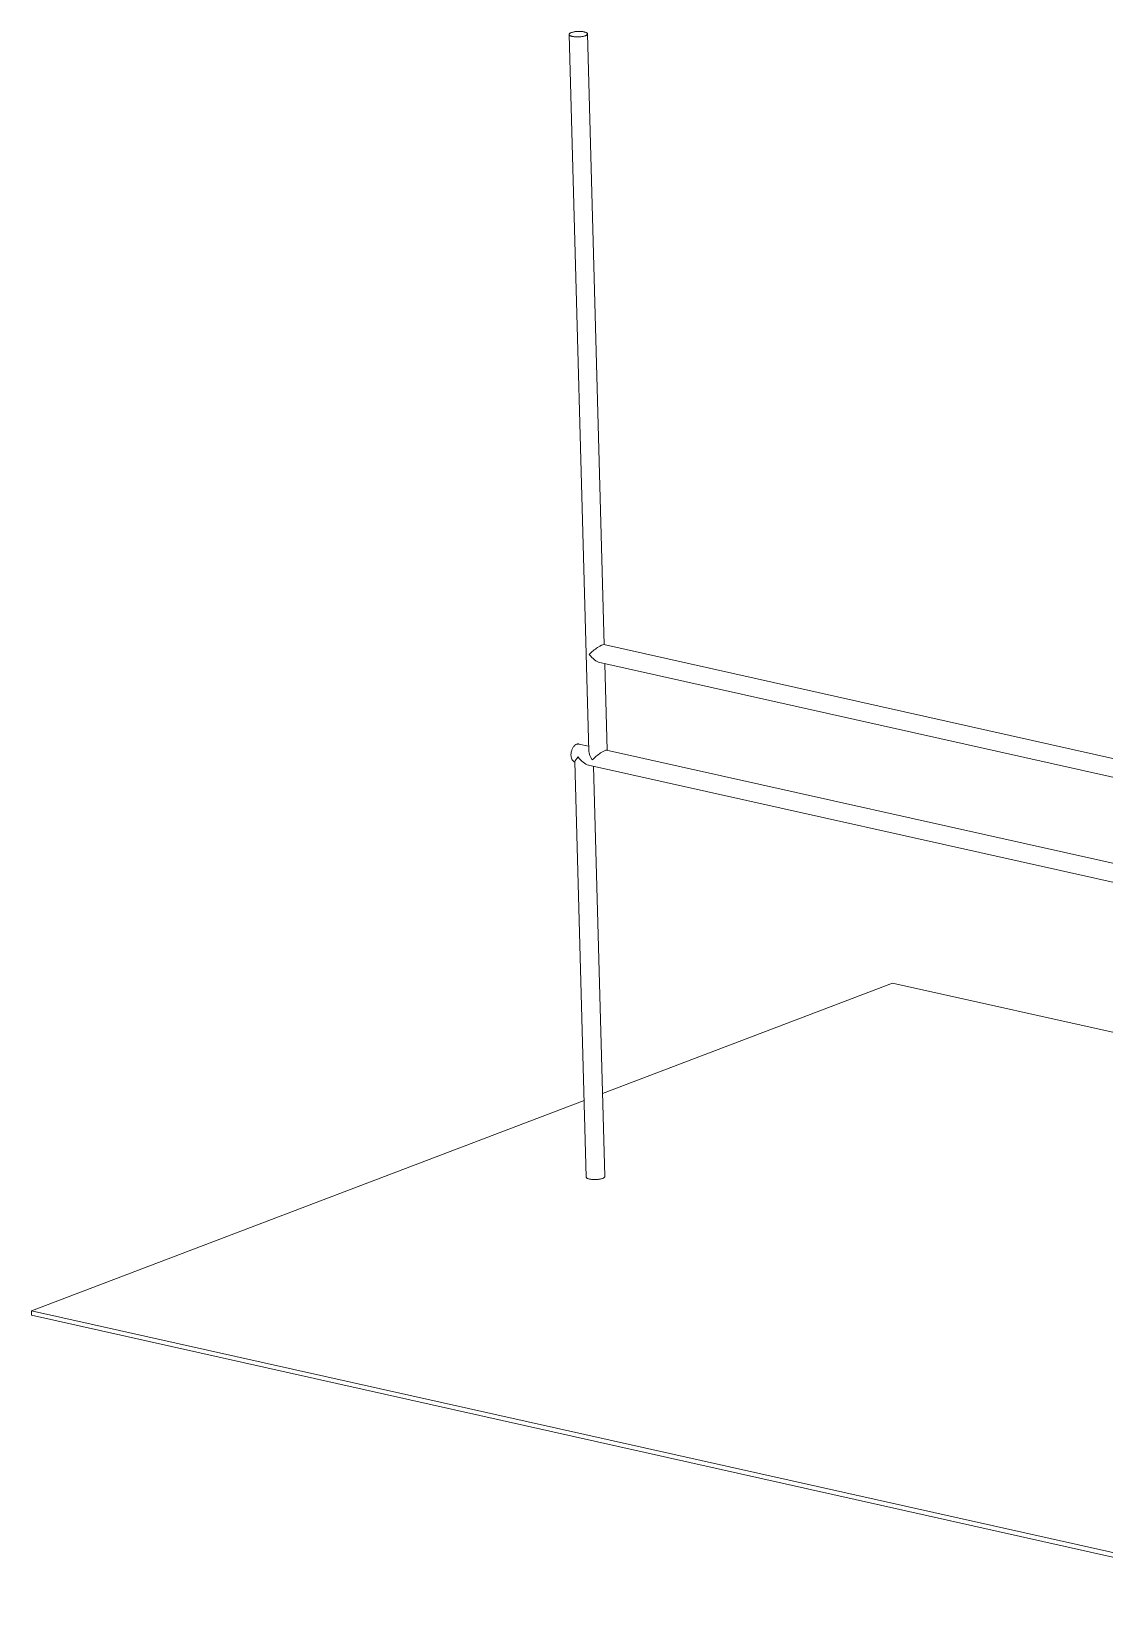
# Model space of a CAD drawing. Header units: inches. Extents: x 0 to 10.7, y 0 to 8.2.
# Drawn here: x 3.675 to 4.888, y 4.31 to 6.086 of the extents above; entities that cross this region are included whole.
import ezdxf

# ---------------------------------------------------------------- set-up
doc = ezdxf.new("R2010")
doc.units = ezdxf.units.IN
doc.header["$MEASUREMENT"] = 0

msp = doc.modelspace()

# ---------------------------------------------------------------- linework, layer by layer
at = {"color": 7, "linetype": 'Continuous', "lineweight": 15}
for p, q in [((4.2828, 6.0823), (4.3049, 5.2721)), ((4.3225, 5.3925), (4.3036, 6.0828)), ((5.4202, 5.1471), (4.322, 5.3926)), ((4.3174, 5.3723), (5.4207, 5.1257)), ((4.3258, 5.2732), (4.3231, 5.371)), ((4.3048, 5.2779), (4.2939, 5.2803)), ((4.2893, 5.26), (4.2894, 5.2599)), ((4.2894, 5.2605), (4.3022, 4.7908)), ((4.3047, 5.2565), (5.44, 5.0028)), ((5.4234, 5.0278), (4.3252, 5.2733)), ((4.3231, 4.7914), (4.3104, 5.2553)), ((4.6483, 5.0101), (4.3205, 4.8853)), ((5.206, 4.8855), (4.6483, 5.0101)), ((4.2999, 4.8775), (3.675, 4.6396)), ((3.675, 4.6396), (3.6751, 4.6346)), ((3.675, 4.6396), (5.1276, 4.3149)), ((3.6751, 4.6346), (5.1278, 4.3099))]:
    msp.add_line(p, q, dxfattribs=at)
at = {"color": 7, "linetype": 'Continuous', "lineweight": 15, "flags": 128}
for points in [[(4.3012, 6.0808), (4.3017, 6.081), (4.3022, 6.0812), (4.3026, 6.0815), (4.3029, 6.0817), (4.3032, 6.082), (4.3034, 6.0822), (4.3035, 6.0825), (4.3036, 6.0827), (4.3036, 6.083), (4.3035, 6.0832), (4.3033, 6.0835), (4.3031, 6.0837), (4.3028, 6.084), (4.3024, 6.0842), (4.302, 6.0844), (4.3015, 6.0846), (4.301, 6.0848), (4.3003, 6.085), (4.2997, 6.0851), (4.299, 6.0853), (4.2982, 6.0854), (4.2975, 6.0855), (4.2967, 6.0856), (4.2958, 6.0856), (4.295, 6.0856), (4.2941, 6.0857), (4.2932, 6.0856), (4.2924, 6.0856), (4.2915, 6.0856), (4.2906, 6.0855), (4.2898, 6.0854), (4.289, 6.0853), (4.2882, 6.0851), (4.2875, 6.085), (4.2868, 6.0848), (4.2861, 6.0846), (4.2855, 6.0844), (4.2849, 6.0842), (4.2844, 6.084), (4.284, 6.0838), (4.2836, 6.0835), (4.2833, 6.0833), (4.2831, 6.083), (4.2829, 6.0828), (4.2828, 6.0825), (4.2828, 6.0822), (4.2828, 6.082), (4.2829, 6.0817), (4.2831, 6.0815), (4.2834, 6.0812), (4.2837, 6.081), (4.2841, 6.0808), (4.2846, 6.0806), (4.2851, 6.0804), (4.2857, 6.0802), (4.2863, 6.08), (4.287, 6.0799), (4.2877, 6.0798), (4.2885, 6.0797), (4.2893, 6.0796), (4.2901, 6.0795), (4.291, 6.0795), (4.2918, 6.0794), (4.2927, 6.0794), (4.2936, 6.0795), (4.2944, 6.0795), (4.2953, 6.0796), (4.2961, 6.0797), (4.297, 6.0798), (4.2978, 6.0799), (4.2985, 6.08), (4.2993, 6.0802), (4.2999, 6.0804), (4.3006, 6.0806), (4.3012, 6.0808)], [(4.2893, 5.26), (4.2891, 5.26), (4.2886, 5.2602), (4.2881, 5.2604), (4.2877, 5.2608), (4.2872, 5.2611), (4.2868, 5.2616), (4.2864, 5.2621), (4.2861, 5.2627), (4.2858, 5.2633), (4.2855, 5.2639), (4.2853, 5.2646), (4.2852, 5.2654), (4.285, 5.2662), (4.285, 5.267), (4.2849, 5.2678), (4.2849, 5.2686), (4.285, 5.2695), (4.2851, 5.2704), (4.2852, 5.2712), (4.2854, 5.2721), (4.2857, 5.2729), (4.286, 5.2737), (4.2863, 5.2745), (4.2866, 5.2753), (4.287, 5.276), (4.2875, 5.2767), (4.2879, 5.2773), (4.2884, 5.2779), (4.2889, 5.2784), (4.2894, 5.2789), (4.2899, 5.2793), (4.2905, 5.2797), (4.291, 5.28), (4.2916, 5.2802), (4.2922, 5.2803), (4.2927, 5.2804), (4.2933, 5.2804), (4.2938, 5.2803), (4.2939, 5.2803)], [(4.3022, 4.7908), (4.3022, 4.7908), (4.3023, 4.7905), (4.3024, 4.7903), (4.3026, 4.79), (4.3029, 4.7898), (4.3032, 4.7896), (4.3036, 4.7893), (4.3041, 4.7891), (4.3046, 4.7889), (4.3052, 4.7888), (4.3058, 4.7886), (4.3065, 4.7885), (4.3072, 4.7883), (4.308, 4.7882), (4.3088, 4.7881), (4.3096, 4.7881), (4.3104, 4.788), (4.3113, 4.788), (4.3122, 4.788), (4.313, 4.788), (4.3139, 4.7881), (4.3148, 4.7881), (4.3156, 4.7882), (4.3164, 4.7883), (4.3172, 4.7884), (4.318, 4.7886), (4.3187, 4.7887), (4.3194, 4.7889), (4.3201, 4.7891), (4.3206, 4.7893)], [(4.3206, 4.7893), (4.3212, 4.7895), (4.3216, 4.7898), (4.3221, 4.79), (4.3224, 4.7902), (4.3227, 4.7905), (4.3229, 4.7908), (4.323, 4.791), (4.3231, 4.7913), (4.3231, 4.7914)]]:
    msp.add_lwpolyline(points, dxfattribs=at)
at = {"color": 7, "linetype": 'Continuous', "lineweight": 15}
for centre, major_axis, ratio, start_param, end_param in [((4.3123, 5.3841), (0.0101, 0.0083), 0.204963, 0.158318, 2.116749), ((4.3123, 5.3841), (-0.0092, 0.0112), 0.473247, 1.412478, 2.59564), ((4.2996, 5.2683), (0.0101, 0.0083), 0.204963, 2.116749, 2.983274), ((4.2996, 5.2683), (-0.0092, 0.0112), 0.473247, 1.412478, 2.59564), ((4.3156, 5.2648), (-0.0092, 0.0112), 0.473247, 0.545953, 1.412478), ((4.3156, 5.2648), (0.0101, 0.0083), 0.204963, 0.158318, 2.116749)]:
    msp.add_ellipse(centre, major_axis=major_axis, ratio=ratio, start_param=start_param, end_param=end_param, dxfattribs=at)

doc.saveas('drawing.dxf')
